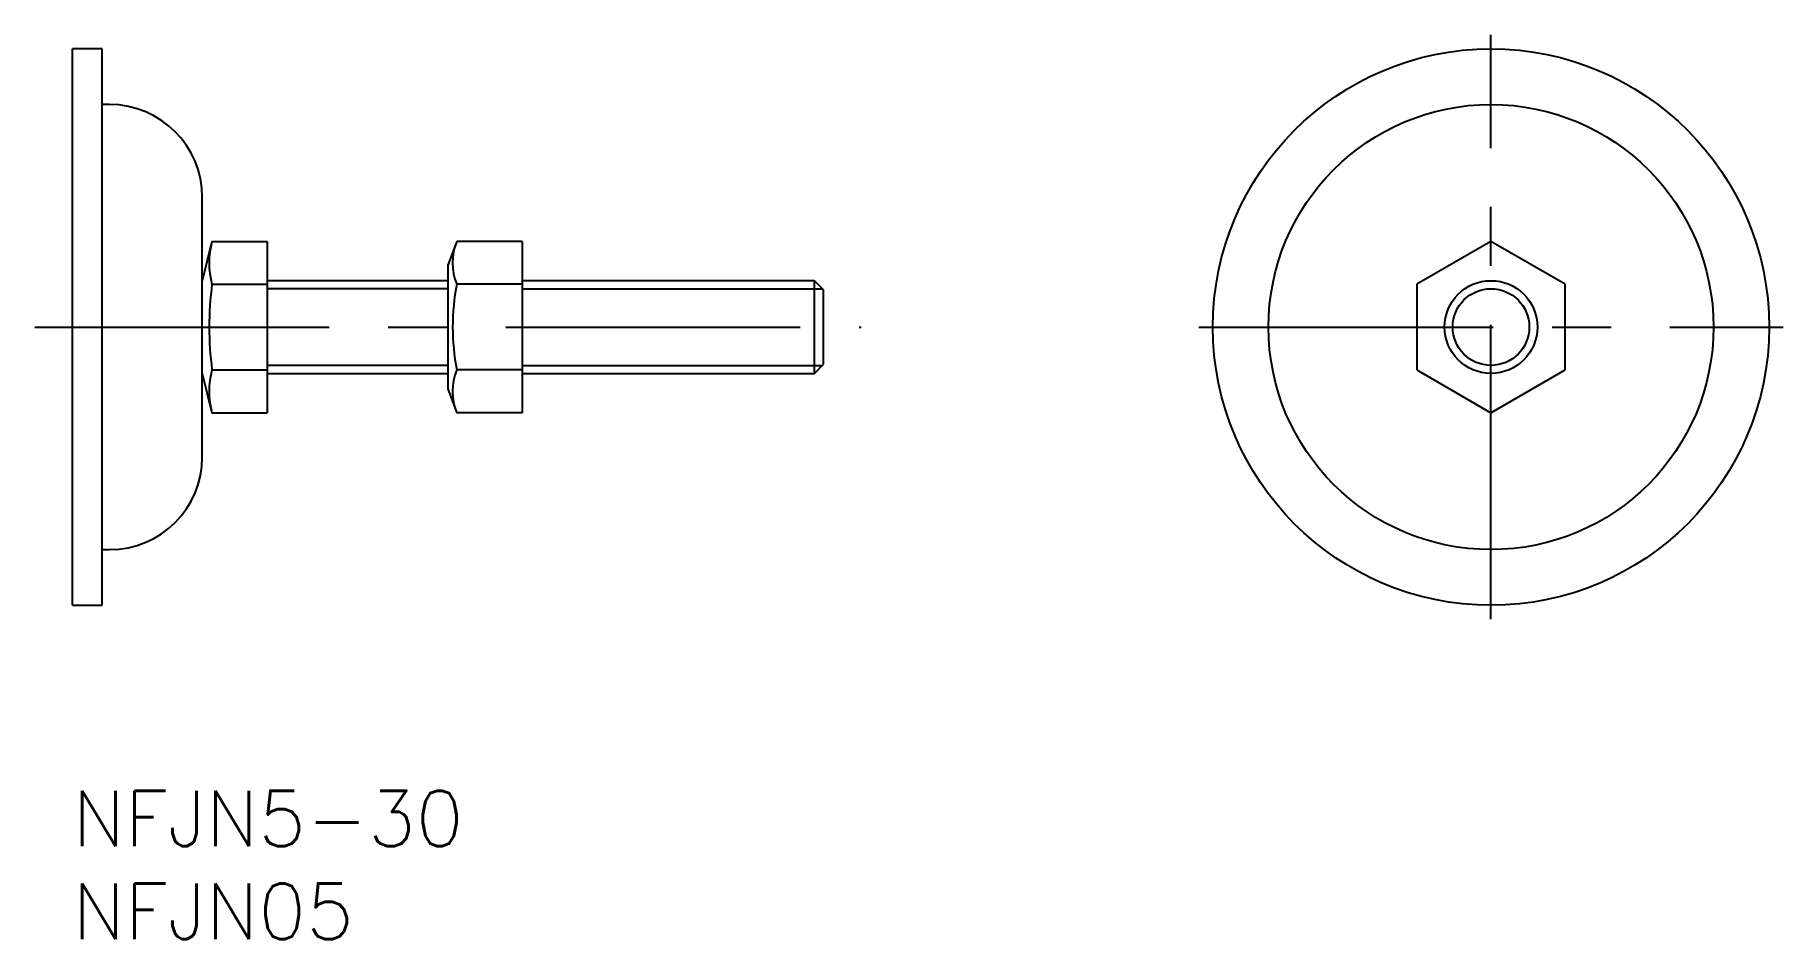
# Model space of a CAD drawing. Extents: x -2 to 92.2, y -8 to 40.8.
import ezdxf

# ---------------------------------------------------------------- set-up
doc = ezdxf.new("R2010")
doc.units = 0
doc.header["$LTSCALE"] = 0.5
doc.linetypes.add('CENTER', pattern=[50.8, 31.75, -6.35, 6.35, -6.35])
for name, color, linetype in [('MSM_CENTER', 1, 'CENTER'), ('MSM_CONTINUOUS', 7, 'CONTINUOUS'), ('MSM_NARROW', 5, 'CONTINUOUS'), ('MSM_PART_NUMBER', 7, 'CONTINUOUS')]:
    doc.layers.add(name, color=color, linetype=linetype)
doc.styles.get("Standard").update_dxf_attribs({"font": 'txt.shx', "height": 3, "bigfont": 'bigfont.shx'})

msp = doc.modelspace()

# ---------------------------------------------------------------- linework, layer by layer
at = {"layer": 'MSM_CENTER'}
for p, q in [((76.5, 9.25), (76.5, 40.75)), ((-2.025, 25), (42.525, 25)), ((60.75, 25), (92.25, 25))]:
    msp.add_line(p, q, dxfattribs=at)
at = {"layer": 'MSM_CONTINUOUS'}
for p, q in [((0, 10), (0, 40)), ((1.6, 40), (0, 40)), ((1.6, 10), (1.6, 40)), ((2, 37), (1.6, 37)), ((7, 18), (7, 32)), ((7.522, 29.619), (7, 27.5)), ((7.522, 29.619), (10.5, 29.619)), ((10.5, 29.619), (10.5, 20.381)), ((20.725, 29.619), (20.25, 28.333)), ((24.25, 29.619), (20.725, 29.619)), ((24.25, 29.619), (24.25, 20.381)), ((76.5, 29.619), (72.5, 27.309)), ((80.5, 27.309), (76.5, 29.619)), ((20.25, 28.333), (20.25, 21.667)), ((20.25, 27.5), (10.5, 27.5)), ((40.009, 27.5), (24.25, 27.5)), ((40.5, 27.01), (40.009, 27.5)), ((40.009, 22.5), (40.009, 27.5)), ((7.522, 27.309), (10.5, 27.309)), ((24.25, 27.309), (20.725, 27.309)), ((40.5, 22.991), (40.5, 27.01)), ((72.5, 27.309), (72.5, 22.691)), ((80.5, 22.691), (80.5, 27.309)), ((7.522, 22.691), (10.5, 22.691)), ((24.25, 22.691), (20.725, 22.691)), ((40.009, 22.5), (40.5, 22.991)), ((72.5, 22.691), (76.5, 20.381)), ((76.5, 20.381), (80.5, 22.691)), ((7, 22.5), (7.522, 20.381)), ((10.5, 22.5), (20.25, 22.5)), ((24.25, 22.5), (40.009, 22.5)), ((20.25, 21.667), (20.725, 20.381)), ((7.522, 20.381), (10.5, 20.381)), ((24.25, 20.381), (20.725, 20.381)), ((1.6, 13), (2, 13)), ((0, 10), (1.6, 10))]:
    msp.add_line(p, q, dxfattribs=at)
for radius in [15, 12, 2.5]:
    msp.add_circle((76.5, 25), radius, dxfattribs=at)
for centre, radius, start, end in [((2, 32), 5, 0, 90), ((11.822, 28.464), 4.453, 164.9707, 195.0293), ((23.587, 28.464), 3.087, 158.03247, 201.96753), ((25.758, 25), 18.382, 172.78263, 187.21737), ((32.551, 25), 12.05, 168.95063, 191.04937), ((11.822, 21.536), 4.453, 164.9707, 195.0293), ((23.587, 21.536), 3.087, 158.03298, 201.96702), ((2, 18), 5, 270, 0)]:
    msp.add_arc(centre, radius, start, end, dxfattribs=at)
at = {"layer": 'MSM_NARROW'}
for p, q in [((20.25, 27.067), (10.5, 27.067)), ((24.25, 27.067), (40.442, 27.067)), ((20.25, 22.933), (10.5, 22.933)), ((24.25, 22.933), (40.442, 22.933))]:
    msp.add_line(p, q, dxfattribs=at)
msp.add_circle((76.5, 25), 2.067, dxfattribs=at)

# ---------------------------------------------------------------- texts
at = {"layer": 'MSM_PART_NUMBER'}
for s, p in [('NFJN5-30', (0, -3)), ('NFJN05', (0, -8))]:
    msp.add_text(s, height=3, dxfattribs=at).set_placement(p)

doc.saveas('drawing.dxf')
